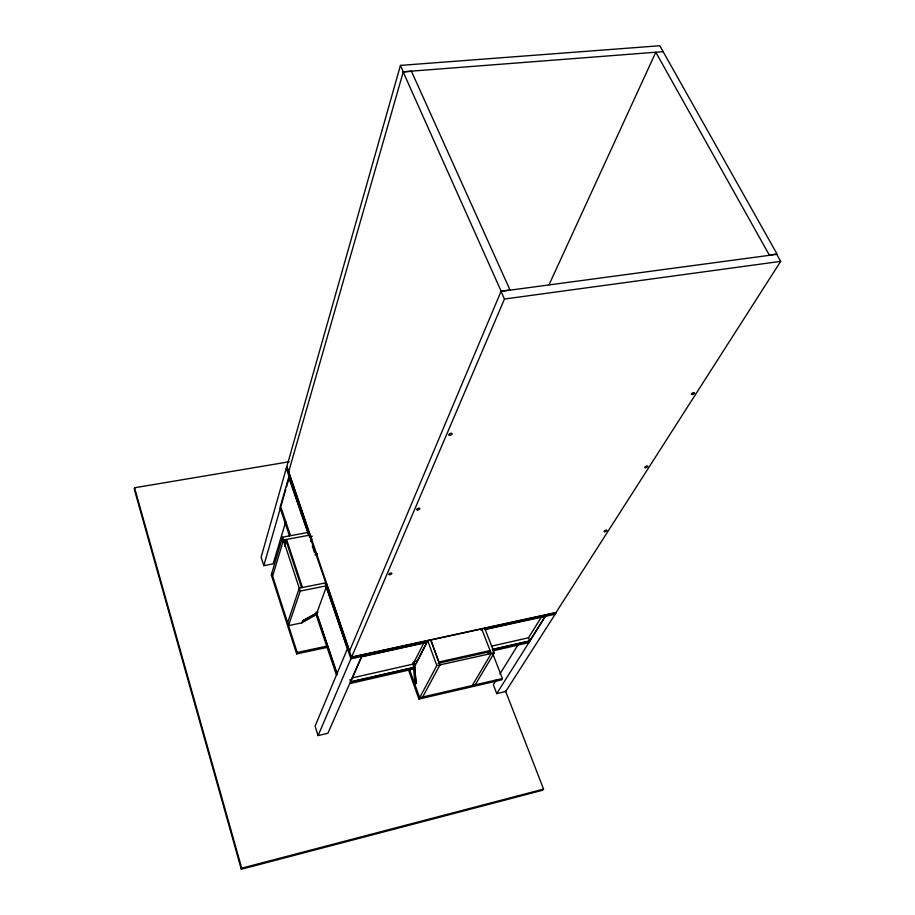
<?xml version="1.0" encoding="UTF-8"?>
<svg xmlns="http://www.w3.org/2000/svg" width="915" height="915" viewBox="0 0 915 915"><rect width="100%" height="100%" fill="white"/><g stroke="black" fill="none" stroke-linecap="round" stroke-linejoin="round"><path stroke-width="1.37" d="M289.254 461.755L134.539 487.775L134.322 489.296L241.286 869.25L542.687 790.228L543.567 789.107L505.354 690.596M549.046 284.748L655.803 52.235L769.298 255.022L777.018 253.981L659.795 45.75L400.45 65.4L286.875 466.421L349.587 651.011M288.694 471.763L403.298 71.77L400.45 65.4M285.709 521.722L273.139 563.846L263.783 565.642L280.276 508.534M281.054 505.823L285.766 489.502M286.555 486.791L289.3 477.264M302.453 587.487L286.612 539.598L283.456 540.193L300.223 591.056L288.545 625.608L301.893 622.852L302.602 620.827L316.59 613.588L326.758 585.76L308.458 532.37L282.586 537.162L283.524 539.987L272.624 576.095M282.586 537.162L271.286 574.872L296.677 653.905L326.872 647.431M284.565 546.346L286.612 539.598M310.677 541.497L311.546 538.866M310.917 541.566L311.786 538.946M287.63 622.76L299.251 588.128L325.774 582.855L325.271 584.239M296.677 653.905L297.192 652.475L271.744 573.339M325.568 584.182L326.152 582.592L351.52 657.302L556.137 612.707L505.709 691.5L496.742 693.604L493.322 684.695L496.285 679.902M241.286 869.25L241.709 868.175L134.539 487.775M349.45 651.206L501.123 291.164L403.172 71.942L411.476 71.301L509.998 289.975L501.123 291.164M361.585 656.467L327.89 733.281L318.111 735.58L504.462 299.033L501.043 291.37L776.721 254.336L780.678 261.37L555.874 612.764M414.506 667.218L350.674 681.789L361.619 656.856L427.339 642.216M413.077 662.346L415.09 684.98L416.073 683.093L414.198 661.9L424.48 641.564M416.748 662.151L426.95 642.101M422.65 697.001L439.966 664.885L430.839 640.1L427.74 640.774L414.621 666.543L416.073 683.093M492.579 653.241L502.415 678.541L501.557 679.902L418.91 699.06L436.844 665.582L427.74 640.774M439.863 665.068L430.839 640.1M480.947 630.195L481.679 628.88L491.241 653.527L472.266 685.518M487.935 654.202L490.085 650.554L438.754 662.037M475.194 684.843L494.283 652.841L484.71 628.228M499.99 673.909L517.799 645.155M491.572 646.162L528.481 637.778L541.943 616.264M492.796 649.273L529.728 640.843L545.5 615.806M528.63 642.685L529.602 641.14L492.201 649.684M496.742 693.604L545.454 616.333M315.057 554.925L317.482 553.506M302.602 620.827L318.123 612.021M301.893 622.852L317.425 614.034M241.709 868.175L543.567 789.107M414.198 661.9L417.103 661.145M502.415 678.541L419.642 697.699L409.623 669.746M414.621 667.401L350.891 681.95L350.216 683.482L413.832 668.934M492.67 650.908L529.453 642.49M352.332 677.901L414.724 663.718M438.056 663.318L489.331 651.835M436.844 665.582L494.283 652.841M485.064 629.28L544.128 616.115M351.635 657.05L556.023 612.524M428.437 641.873L350.88 658.8L326.026 585.52M484.939 629.543L555.176 614.217M297.192 652.475L327.444 646.001M300.223 591.056L326.758 585.76M309.247 536.979L311.512 536.545M309.464 536.693L312.232 536.179M283.524 539.987L309.407 535.172M283.021 541.634L286.178 541.04L301.538 587.544M504.462 299.033L780.678 261.37M403.298 71.77L663.123 51.663M528.481 637.778L529.728 640.843M408.456 669.803L418.91 699.06M308.332 534.337L288.705 477.356L279.99 507.745L289.563 536.121M326.197 586.927L347.448 648.666L315.092 726.133L318.111 735.58M349.93 679.616L350.674 681.789M310.002 535.046L286.761 466.627L261.107 557.235L263.783 565.642M286.269 468.354L308.549 534.017M312.29 545.981L314.531 552.58M280.482 505.926L290.364 535.206M316.773 613.382L337.166 673.76L336.526 675.304L316.007 614.503M316.098 612.089L336.949 673.806M692.335 394.537A1.739 0.743 -26 0 0 694.554 392.855A1.739 0.743 -26 0 0 692.003 393.278A1.739 0.743 -26 0 0 692.335 394.537M645.75 467.702A1.613 0.652 -24.5 0 0 647.763 466.193A1.613 0.652 -24.5 0 0 645.361 466.639A1.613 0.652 -24.5 0 0 645.75 467.702M604.689 531.695A1.498 0.572 -23.4 0 0 606.885 530.448A1.498 0.572 -23.4 0 0 604.907 530.551A1.498 0.572 -23.4 0 0 604.689 531.695M417.492 509.964A1.693 0.732 -20.9 0 0 419.859 508.546A1.693 0.732 -20.9 0 0 417.423 508.637A1.693 0.732 -20.9 0 0 417.492 509.964M449.574 435.357A1.819 0.846 -22 0 0 452.136 433.779A1.819 0.846 -22 0 0 449.551 433.801A1.819 0.846 -22 0 0 449.574 435.357M389.664 574.654A1.578 0.641 -20.1 0 0 391.86 573.373A1.578 0.641 -20.1 0 0 389.561 573.522A1.578 0.641 -20.1 0 0 389.664 574.654"/></g></svg>
